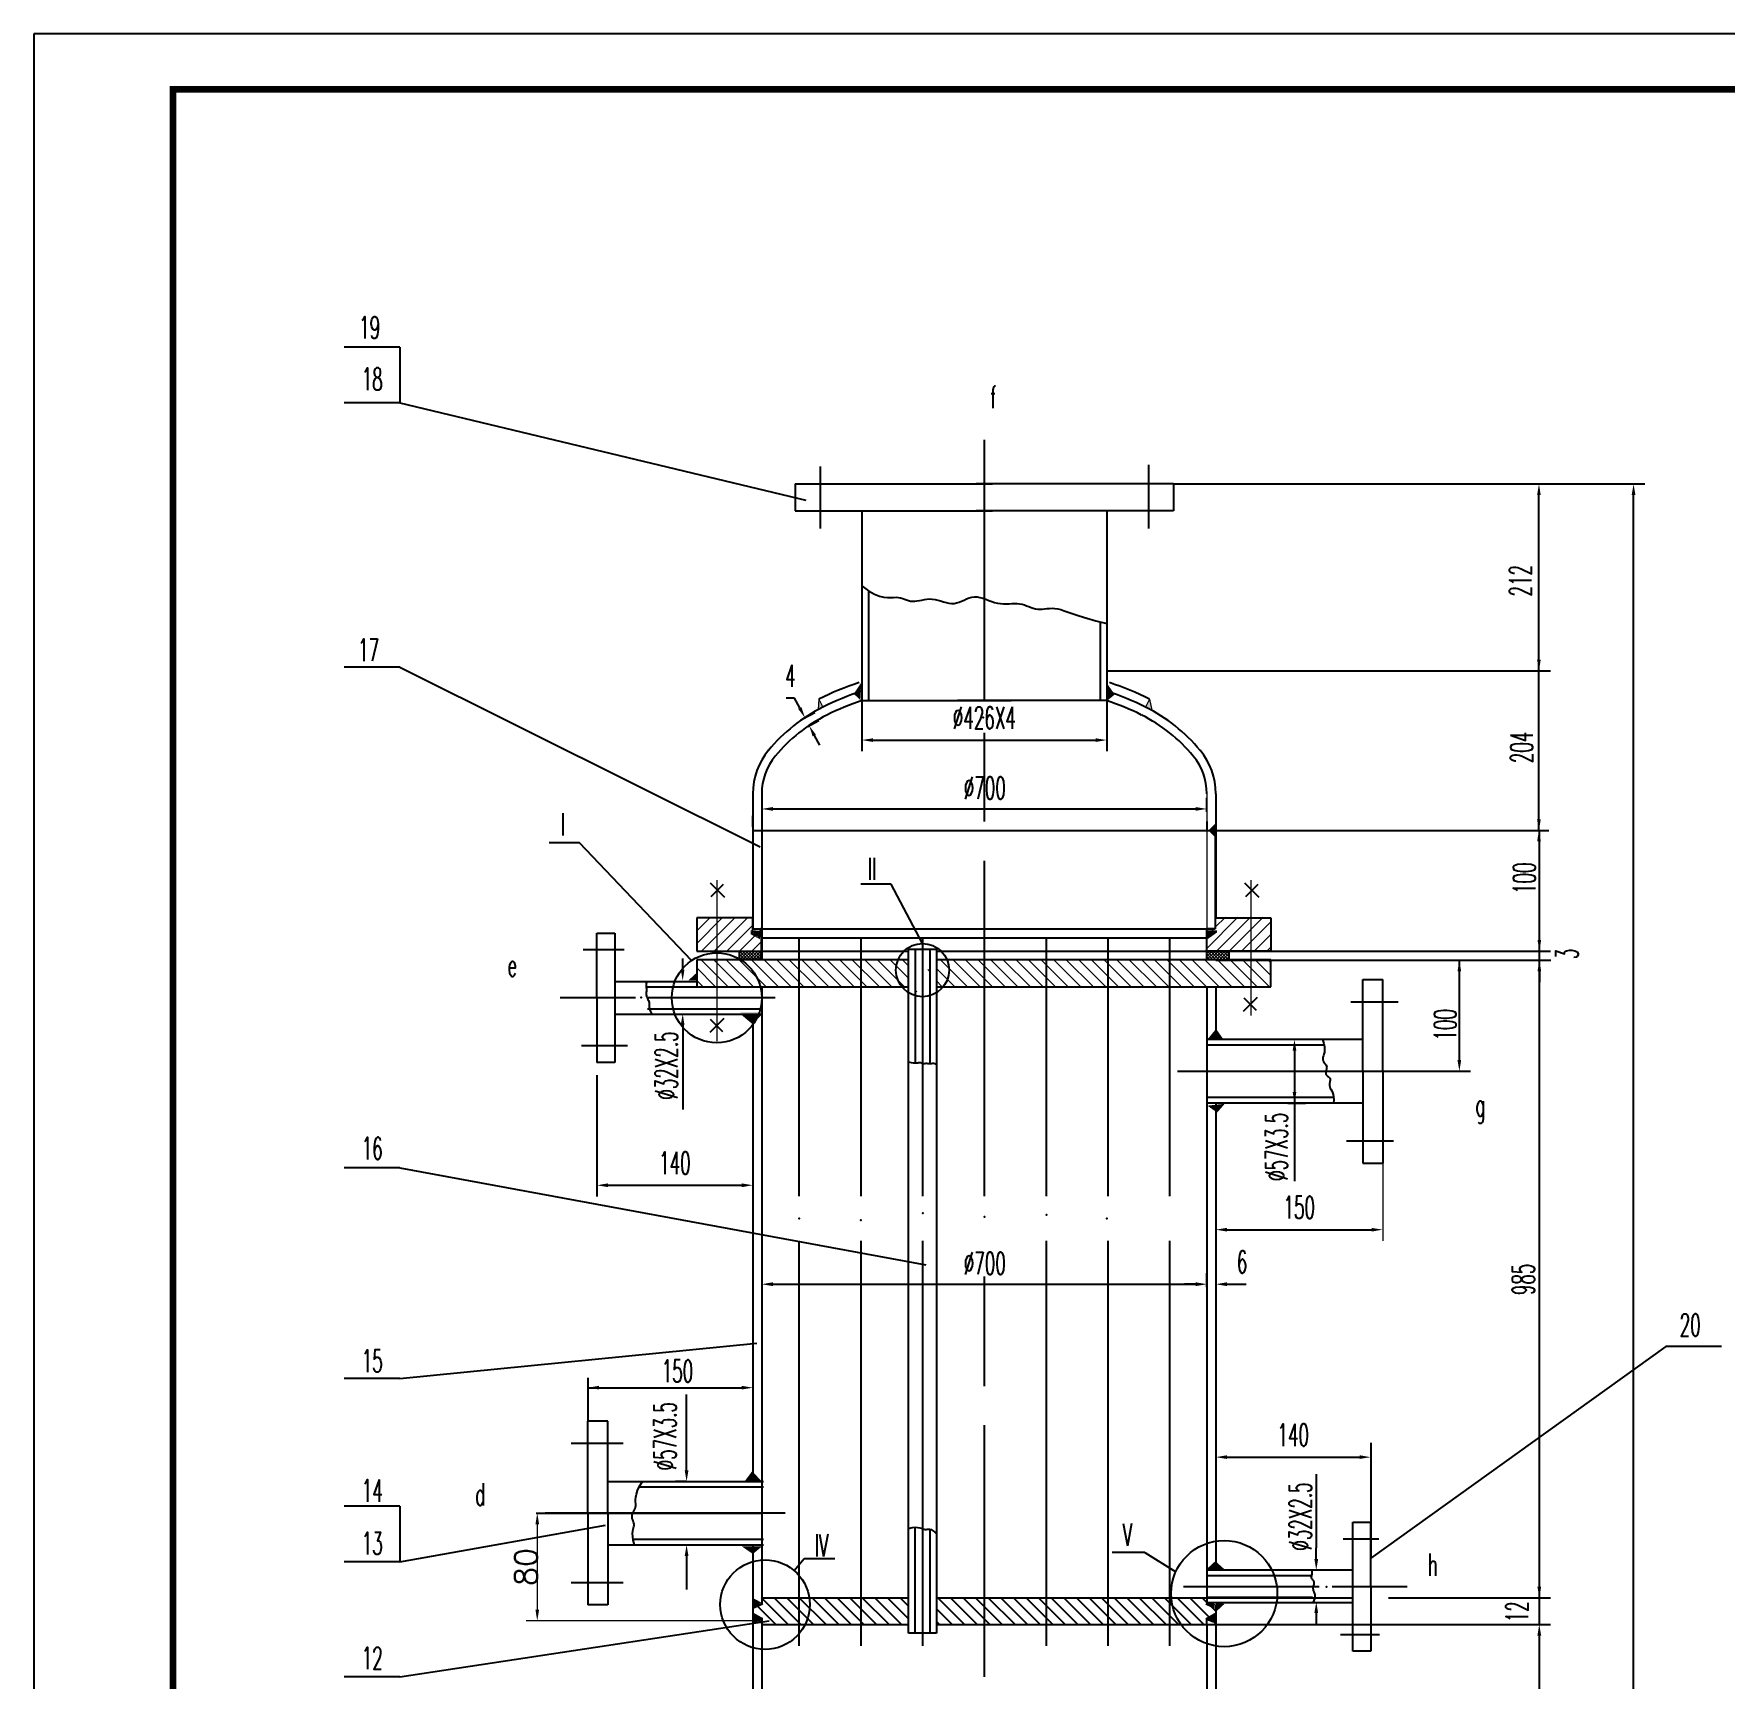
# Model space of a CAD drawing. Header units: millimetres. Extents: x 883 to 5635, y 546 to 4751.
# Drawn here: x 883 to 2401, y 3273 to 4751 of the extents above; entities that cross this region are included whole.
import ezdxf
from ezdxf.enums import TextEntityAlignment as Align

# ---------------------------------------------------------------- set-up
doc = ezdxf.new("R2010")
doc.units = ezdxf.units.MM
for name, color, linetype in [('1轮廓实线层', 1, 'Continuous'), ('2', 1, 'Continuous'), ('6', 2, 'Continuous'), ('CDR_DIM', 7, 'Continuous'), ('CDR_DWG1', 1, 'Continuous')]:
    doc.layers.add(name, color=color, linetype=linetype)
doc.styles.get("Standard").update_dxf_attribs({"font": 'txt', "bigfont": 'gbcbig.shx'})

msp = doc.modelspace()

# ---------------------------------------------------------------- hatches: boundary and pattern name
at = {"lineweight": 0}
h = msp.add_hatch(color=256, dxfattribs=at)
h.paths.add_polyline_path([(1588, 4153.1), (1587.4, 4143.8, -0.007752), (1591.6, 4145.9)])
h.paths.add_polyline_path([(1885.2, 4153.1), (1881.6, 4145.9, -0.010183), (1887, 4143.1)])

# ---------------------------------------------------------------- linework, layer by layer
for p, q in [((1211.5, 4469.2), (1161.5, 4469.2)), ((1211.5, 4469.2), (1211.5, 4419.2)), ((1211.5, 4419.2), (1161.5, 4419.2)), ((1211.5, 4419.2), (1576.1, 4331.9)), ((1906.6, 4346.4), (2245, 4346.4)), ((2235, 4346.4), (2330, 4346.4)), ((2235, 4035.1), (2235, 4336.4)), ((2320, 1770.4), (2320, 4336.4)), ((1626.6, 4254.8), (1632.7, 4250.4)), ((1632.7, 4250.4), (1637.9, 4247.5)), ((1637.9, 4247.5), (1642.4, 4245.6)), ((1642.4, 4245.6), (1646.3, 4244.6)), ((1646.3, 4244.6), (1649.7, 4244.3)), ((1649.7, 4244.3), (1652.6, 4244.3)), ((1652.6, 4244.3), (1655.1, 4244.5)), ((1655.1, 4244.5), (1657.4, 4244.7)), ((1657.4, 4244.7), (1659.5, 4244.5)), ((1659.5, 4244.5), (1661.4, 4244.1)), ((1661.4, 4244.1), (1663.3, 4243.6)), ((1663.3, 4243.6), (1665, 4242.9)), ((1665, 4242.9), (1666.8, 4242.3)), ((1666.8, 4242.3), (1668.5, 4241.7)), ((1668.5, 4241.7), (1670.3, 4241.2)), ((1670.3, 4241.2), (1672.1, 4241)), ((1672.1, 4241), (1674.1, 4241)), ((1674.1, 4241), (1676.1, 4241.3)), ((1676.1, 4241.3), (1678.3, 4241.7)), ((1678.3, 4241.7), (1680.5, 4242.1)), ((1680.5, 4242.1), (1682.8, 4242.5)), ((1682.8, 4242.5), (1685.1, 4242.9)), ((1685.1, 4242.9), (1687.5, 4243.1)), ((1687.5, 4243.1), (1689.9, 4243)), ((1689.9, 4243), (1692.4, 4242.6)), ((1692.4, 4242.6), (1694.8, 4242.1)), ((1694.8, 4242.1), (1697.3, 4241.4)), ((1697.3, 4241.4), (1699.8, 4240.6)), ((1699.8, 4240.6), (1702.2, 4239.9)), ((1702.2, 4239.9), (1704.6, 4239.4)), ((1704.6, 4239.4), (1707, 4239)), ((1707, 4239), (1709.4, 4239.1)), ((1709.4, 4239.1), (1711.7, 4239.5)), ((1711.7, 4239.5), (1713.9, 4240.2)), ((1713.9, 4240.2), (1716.2, 4241.1)), ((1716.2, 4241.1), (1718.4, 4242.1)), ((1718.4, 4242.1), (1720.7, 4243.1)), ((1720.7, 4243.1), (1723, 4244)), ((1723, 4244), (1725.3, 4244.6)), ((1725.3, 4244.6), (1727.7, 4245)), ((1727.7, 4245), (1730.2, 4244.9)), ((1730.2, 4244.9), (1732.7, 4244.4)), ((1732.7, 4244.4), (1735.3, 4243.7)), ((1735.3, 4243.7), (1737.9, 4242.8)), ((1737.9, 4242.8), (1740.6, 4241.8)), ((1740.6, 4241.8), (1743.3, 4240.8)), ((1743.3, 4240.8), (1745.9, 4240)), ((1745.9, 4240), (1748.6, 4239.3)), ((1748.6, 4239.3), (1751.2, 4238.9)), ((1751.2, 4238.9), (1753.8, 4238.7)), ((1753.8, 4238.7), (1756.4, 4238.7)), ((1756.4, 4238.7), (1758.9, 4238.8)), ((1758.9, 4238.8), (1761.3, 4238.9)), ((1761.3, 4238.9), (1763.7, 4239)), ((1763.7, 4239), (1766.1, 4238.9)), ((1766.1, 4238.9), (1768.3, 4238.7)), ((1768.3, 4238.7), (1770.5, 4238.3)), ((1770.5, 4238.3), (1772.6, 4237.7)), ((1772.6, 4237.7), (1774.6, 4237)), ((1774.6, 4237), (1776.7, 4236.2)), ((1776.7, 4236.2), (1778.6, 4235.4)), ((1778.6, 4235.4), (1780.6, 4234.8)), ((1780.6, 4234.8), (1782.6, 4234.2)), ((1782.6, 4234.2), (1784.6, 4233.9)), ((1784.6, 4233.9), (1786.6, 4233.8)), ((1786.6, 4233.8), (1788.7, 4233.9)), ((1788.7, 4233.9), (1790.8, 4234.1)), ((1790.8, 4234.1), (1792.9, 4234.4)), ((1792.9, 4234.4), (1795.2, 4234.6)), ((1795.2, 4234.6), (1797.6, 4234.7)), ((1797.6, 4234.7), (1800, 4234.6)), ((1800, 4234.6), (1802.6, 4234.2)), ((1802.6, 4234.2), (1805.3, 4233.5)), ((1805.3, 4233.5), (1808.4, 4232.5)), ((1808.4, 4232.5), (1812.1, 4231.2)), ((1812.1, 4231.2), (1816.5, 4229.6)), ((1816.5, 4229.6), (1822, 4227.8)), ((1822, 4227.8), (1828.7, 4225.7)), ((1828.7, 4225.7), (1836.8, 4223.4)), ((1836.8, 4223.4), (1846.6, 4221)), ((1211.5, 4181.9), (1161.5, 4181.9)), ((1211.5, 4181.9), (1535.3, 4020.4)), ((1536.6, 4061.5), (1536.6, 4044.4)), ((1936.6, 4051.8), (1936.6, 4064.4)), ((1546.6, 4054.4), (1926.6, 4054.4)), ((2040.4, 3847.2), (2041.6, 3843.7)), ((2041.6, 3843.7), (2042.2, 3840.6)), ((2040.9, 3831.3), (2040.7, 3830.2)), ((2040.7, 3830.2), (2040.7, 3829.2)), ((2040.7, 3829.2), (2041, 3828.2)), ((2041.3, 3832.6), (2040.9, 3831.3)), ((2041, 3828.2), (2041.5, 3827.4)), ((2041.8, 3834.1), (2041.3, 3832.6)), ((2042.2, 3835.9), (2041.8, 3834.1)), ((2042.2, 3840.6), (2042.3, 3838.1)), ((2042.3, 3838.1), (2042.2, 3835.9)), ((2041.5, 3827.4), (2042, 3826.6)), ((2042, 3826.6), (2042.6, 3825.8)), ((2042.6, 3825.8), (2043.2, 3825)), ((2043.2, 3825), (2043.7, 3824.2)), ((2043.6, 3817.7), (2043.5, 3816.9)), ((2043.5, 3816.9), (2043.6, 3816.1)), ((2043.7, 3818.6), (2043.6, 3817.7)), ((2043.6, 3816.1), (2043.9, 3815.5)), ((2043.7, 3824.2), (2044.1, 3823.3)), ((2043.9, 3819.5), (2043.7, 3818.6)), ((2044.1, 3820.5), (2043.9, 3819.5)), ((2043.9, 3815.5), (2044.3, 3814.9)), ((2044.1, 3823.3), (2044.3, 3822.4)), ((2044.2, 3821.5), (2044.1, 3820.5)), ((2044.3, 3822.4), (2044.2, 3821.5)), ((2044.3, 3814.9), (2044.9, 3814.4)), ((2044.9, 3814.4), (2045.5, 3814)), ((2045.5, 3814), (2046.1, 3813.5)), ((2046.1, 3813.5), (2046.6, 3813)), ((2046.6, 3813), (2047, 3812.5)), ((2047, 3812.5), (2047.3, 3811.9)), ((2046.9, 3807.8), (2046.8, 3806.8)), ((2046.8, 3806.8), (2046.8, 3805.8)), ((2046.8, 3805.8), (2047.1, 3804.7)), ((2047, 3808.8), (2046.9, 3807.8)), ((2047.2, 3809.7), (2047, 3808.8)), ((2047.1, 3804.7), (2047.5, 3803.6)), ((2047.3, 3810.5), (2047.2, 3809.7)), ((2047.3, 3811.9), (2047.4, 3811.2)), ((2047.4, 3811.2), (2047.3, 3810.5)), ((2047.5, 3803.6), (2048.1, 3802.5)), ((2048.1, 3802.5), (2048.8, 3801.2)), ((2048.8, 3801.2), (2049.5, 3799.7)), ((2049.5, 3799.7), (2050.1, 3797.9)), ((2050.1, 3797.9), (2050.5, 3795.7)), ((2050.5, 3795.7), (2050.7, 3793.2)), ((2050.7, 3793.2), (2050.5, 3790.2)), ((1211.5, 3731.9), (1161.5, 3731.9)), ((1211.5, 3731.9), (1684.2, 3644.9)), ((1536.6, 3634.4), (1536.6, 3617.4)), ((1936.6, 3624.8), (1936.6, 3637.4)), ((1546.6, 3627.4), (1926.6, 3627.4)), ((1211.5, 3542.7), (1532.3, 3574.5)), ((2399.1, 3571.3), (2349.1, 3571.3)), ((1211.5, 3542.7), (1161.5, 3542.7)), ((1426.9, 3445.8), (1429.6, 3450.2)), ((1423.2, 3433.8), (1423.4, 3436.1)), ((1423.2, 3431.8), (1423.2, 3433.8)), ((1423.4, 3436.1), (1424, 3438.8)), ((1424, 3438.8), (1425.1, 3442)), ((1425.1, 3442), (1426.9, 3445.8)), ((1211.5, 3428.1), (1161.5, 3428.1)), ((1211.5, 3428.1), (1211.5, 3378.1)), ((1420.1, 3419), (1420.2, 3420.1)), ((1420.1, 3417.9), (1420.1, 3419)), ((1420.3, 3416.9), (1420.1, 3417.9)), ((1420.2, 3420.1), (1420.6, 3421.2)), ((1420.6, 3421.2), (1421.1, 3422.3)), ((1421.1, 3422.3), (1421.7, 3423.4)), ((1421.7, 3423.4), (1422.3, 3424.6)), ((1422.3, 3424.6), (1422.8, 3425.9)), ((1422.8, 3425.9), (1423.2, 3427.2)), ((1423.4, 3430.1), (1423.2, 3431.8)), ((1423.2, 3427.2), (1423.4, 3428.6)), ((1423.4, 3428.6), (1423.4, 3430.1)), ((1211.5, 3378.1), (1396.2, 3411)), ((1420.7, 3415.8), (1420.3, 3416.9)), ((1420.5, 3403.4), (1420.7, 3405.5)), ((1420.7, 3400.7), (1420.5, 3403.4)), ((1421.1, 3414.8), (1420.7, 3415.8)), ((1420.7, 3405.5), (1421, 3407.2)), ((1421, 3407.2), (1421.4, 3408.5)), ((1421.5, 3413.7), (1421.1, 3414.8)), ((1421.4, 3408.5), (1421.8, 3409.6)), ((1421.8, 3412.7), (1421.5, 3413.7)), ((1422, 3411.7), (1421.8, 3412.7)), ((1421.8, 3409.6), (1422, 3410.6)), ((1422, 3410.6), (1422, 3411.7)), ((1668.6, 3408), (1671.9, 3408.7)), ((1671.9, 3408.7), (1674.7, 3409)), ((1674.7, 3409), (1677, 3408.9)), ((1677, 3408.9), (1678.8, 3408.6)), ((1678.8, 3408.6), (1680.2, 3408.2)), ((1680.2, 3408.2), (1681.5, 3407.7)), ((1681.5, 3407.7), (1682.5, 3407.3)), ((1682.5, 3407.3), (1683.4, 3407.1)), ((1683.4, 3407.1), (1684.4, 3407.1)), ((1684.4, 3407.1), (1685.3, 3407.2)), ((1685.3, 3407.2), (1686.4, 3407.3)), ((1686.4, 3407.3), (1687.5, 3407.2)), ((1687.5, 3407.2), (1688.8, 3406.9)), ((1688.8, 3406.9), (1690.2, 3406.2)), ((1690.2, 3406.2), (1691.8, 3404.9)), ((1691.8, 3404.9), (1693.6, 3403)), ((1421.2, 3397.4), (1420.7, 3400.7)), ((1422.3, 3393.2), (1421.2, 3397.4)), ((1211.5, 3378.1), (1161.5, 3378.1)), ((1602.4, 3380.6), (1574.8, 3380.6)), ((1880.8, 3386.3), (1851.5, 3386.3)), ((1528.6, 3345.7), (1528.6, 3319.1)), ((1211.5, 3274.7), (1543.3, 3325)), ((1211.5, 3274.7), (1161.5, 3274.7))]:
    msp.add_line(p, q)
at = {"color": 0, "linetype": 'ByBlock'}
for p, q in [((1626.6, 4207.5), (1626.6, 4106.3)), ((1846.6, 4205.9), (1846.6, 4106.3)), ((1566.1, 4154), (1558.7, 4154)), ((1570.8, 4145.2), (1566.1, 4154)), ((1573.7, 4135.4), (1584.3, 4141)), ((1578, 4128.6), (1588, 4133.9)), ((1583.8, 4120.4), (1588.5, 4111.6)), ((1636.6, 4116.3), (1836.6, 4116.3)), ((1528.6, 4038.3), (1528.6, 4048.2)), ((1536.6, 4044.2), (1536.6, 4028.2)), ((2235.4, 3321.7), (2235.4, 4035.1)), ((1465.6, 3910.1), (1465.6, 3920.1)), ((1944.6, 3918.5), (2173.5, 3918.5)), ((1945, 3918.5), (2245.8, 3918.5)), ((2163.5, 3828.7), (2163.5, 3918.5)), ((2235.4, 3908.7), (2235.4, 3898.7)), ((1465.6, 3860.4), (1465.6, 3850.4)), ((1465.6, 3850.4), (1465.6, 3784.3)), ((2016.3, 3847.2), (2005.3, 3847.2)), ((2015.3, 3837.2), (2015.3, 3719.9)), ((2062, 3818.7), (2173.5, 3818.7)), ((2009.3, 3790.2), (2025.3, 3790.2)), ((1936.6, 3624.8), (1936.6, 3637.4)), ((1926.6, 3627.4), (1916.6, 3627.4)), ((1944.6, 3628.8), (1944.6, 3617.4)), ((1954.6, 3627.4), (1964.6, 3627.4)), ((1964.6, 3627.4), (1972, 3627.4)), ((1380.3, 3543.3), (1380.3, 3504.2)), ((1380.3, 3534.4), (1518.6, 3534.4)), ((1469.1, 3460.2), (1469.1, 3528.2)), ((1528.6, 3538.5), (1528.6, 3524.4)), ((1944.6, 3502.7), (1944.6, 3462)), ((2083.8, 3485), (2083.8, 3381.1)), ((1954.6, 3472), (2073.8, 3472)), ((1469.1, 3450.2), (1459.1, 3450.2)), ((2034.9, 3456.6), (2034.9, 3390.5)), ((1466.7, 3393.2), (1479.1, 3393.2)), ((2034.9, 3380.5), (2034.9, 3390.5)), ((1469.1, 3383.2), (1469.1, 3373.2)), ((1469.1, 3373.2), (1469.1, 3353.1)), ((1928.2, 3345.7), (2067.8, 3345.7)), ((2099.8, 3345.7), (2245.3, 3345.7)), ((2183.5, 3345.7), (2245.4, 3345.7)), ((2199, 3345.7), (2245.3, 3345.7)), ((2034.9, 3331.9), (2034.9, 3321.9)), ((1870.1, 3321.7), (2245.3, 3321.7)), ((2195.3, 3321.7), (2245.3, 3321.7)), ((2235.3, 3311.7), (2235.3, 3125.2))]:
    msp.add_line(p, q, dxfattribs=at)
at = {"lineweight": -3}
for p, q in [((1846.6, 4178.6), (2245.3, 4178.6)), ((1944.6, 4035.1), (2243.8, 4035.1)), ((1372.9, 4023.9), (1345.6, 4023.9)), ((1473.5, 3918.1), (1372.9, 4023.9)), ((1653, 3986.7), (1625.7, 3986.7)), ((1681.1, 3933.5), (1653, 3986.7)), ((1388.6, 3815.3), (1388.6, 3706.3)), ((1398.6, 3716.3), (1518.6, 3716.3)), ((1528.6, 3720.4), (1528.6, 3706.3)), ((1954.6, 3676.4), (2084.6, 3676.4))]:
    msp.add_line(p, q, dxfattribs=at)
at = {"color": 0, "linetype": 'ByBlock', "lineweight": 0}
for p, q in [((1936.6, 4051.8), (1936.6, 4064.4)), ((1944.6, 4055.8), (1944.6, 4044.4)), ((1926.6, 4054.4), (1916.6, 4054.4)), ((1528.2, 3941.9), (1528.2, 3951.9)), ((1536.2, 3947.8), (1536.2, 3931.9))]:
    msp.add_line(p, q, dxfattribs=at)
at = {"color": 0, "lineweight": 0}
for p, q in [((1478.2, 3933.5), (1500.6, 3955.9)), ((1478.2, 3944.8), (1489.3, 3955.9)), ((1481.9, 3925.9), (1511.9, 3955.9)), ((1493.3, 3925.9), (1523.3, 3955.9)), ((1504.6, 3925.9), (1528.2, 3949.6)), ((1936.2, 3928.8), (1964.5, 3957.1)), ((1944.2, 3948.1), (1953.2, 3957.1)), ((1945.8, 3927.1), (1975.8, 3957.1)), ((1957.1, 3927.1), (1987.1, 3957.1)), ((1968.4, 3927.1), (1994.2, 3952.9)), ((1515.9, 3925.9), (1530.8, 3940.8)), ((1527.2, 3925.9), (1536.2, 3934.9)), ((1531.5, 3941.5), (1535.9, 3945.9)), ((1936.2, 3940.1), (1943.2, 3947.1)), ((1979.7, 3927.1), (1994.2, 3941.5)), ((1506.2, 3894.9), (1482.2, 3918.9)), ((1517.5, 3894.9), (1493.5, 3918.9)), ((1528.8, 3894.9), (1504.8, 3918.9)), ((1516.2, 3921.2), (1521.3, 3926.4)), ((1516.2, 3924.1), (1518.5, 3926.4)), ((1521.3, 3919.1), (1516.2, 3924.1)), ((1518.4, 3919.1), (1516.2, 3921.3)), ((1540.2, 3894.9), (1516.2, 3918.9)), ((1524.1, 3919.1), (1516.8, 3926.4)), ((1516.9, 3919.1), (1524.2, 3926.4)), ((1526.9, 3919.1), (1519.7, 3926.4)), ((1519.7, 3919.1), (1527, 3926.4)), ((1529.7, 3919.1), (1522.5, 3926.4)), ((1522.6, 3919.1), (1529.8, 3926.4)), ((1532.6, 3919.1), (1525.3, 3926.4)), ((1525.4, 3919.1), (1532.7, 3926.4)), ((1551.5, 3894.9), (1527.5, 3918.9)), ((1535.4, 3919.1), (1528.1, 3926.4)), ((1528.2, 3919.1), (1535.5, 3926.4)), ((1535.9, 3921.5), (1531, 3926.4)), ((1531.1, 3919.1), (1535.9, 3923.9)), ((1535.9, 3924.3), (1533.8, 3926.4)), ((1533.9, 3919.1), (1535.9, 3921.1)), ((1562.8, 3894.9), (1538.8, 3918.9)), ((1574.1, 3894.9), (1550.1, 3918.9)), ((1585.4, 3894.9), (1561.4, 3918.9)), ((1596.7, 3894.9), (1572.7, 3918.9)), ((1608, 3894.9), (1584, 3918.9)), ((1619.3, 3894.9), (1595.3, 3918.9)), ((1630.7, 3894.9), (1606.7, 3918.9)), ((1642, 3894.9), (1618, 3918.9)), ((1653.3, 3894.9), (1629.3, 3918.9)), ((1664.6, 3894.9), (1640.6, 3918.9)), ((1668.6, 3902.3), (1651.9, 3918.9)), ((1668.6, 3913.6), (1663.2, 3918.9)), ((1721.2, 3894.9), (1697.2, 3918.9)), ((1732.5, 3894.9), (1708.5, 3918.9)), ((1743.8, 3894.9), (1719.8, 3918.9)), ((1755.1, 3894.9), (1731.1, 3918.9)), ((1766.4, 3894.9), (1742.4, 3918.9)), ((1777.7, 3894.9), (1753.7, 3918.9)), ((1789.1, 3894.9), (1765.1, 3918.9)), ((1800.4, 3894.9), (1776.4, 3918.9)), ((1811.7, 3894.9), (1787.7, 3918.9)), ((1823, 3894.9), (1799, 3918.9)), ((1834.3, 3894.9), (1810.3, 3918.9)), ((1845.6, 3894.9), (1821.6, 3918.9)), ((1856.9, 3894.9), (1832.9, 3918.9)), ((1868.2, 3894.9), (1844.2, 3918.9)), ((1879.6, 3894.9), (1855.6, 3918.9)), ((1890.9, 3894.9), (1866.9, 3918.9)), ((1902.2, 3894.9), (1878.2, 3918.9)), ((1913.5, 3894.9), (1889.5, 3918.9)), ((1924.8, 3894.9), (1900.8, 3918.9)), ((1936.1, 3894.9), (1912.1, 3918.9)), ((1947.4, 3894.9), (1923.4, 3918.9)), ((1958.8, 3894.9), (1934.8, 3918.9)), ((1936.6, 3921.7), (1941.5, 3926.6)), ((1936.6, 3924.6), (1938.6, 3926.6)), ((1941.4, 3919.4), (1936.6, 3924.2)), ((1938.6, 3919.4), (1936.6, 3921.3)), ((1937, 3919.4), (1944.3, 3926.6)), ((1944.2, 3919.4), (1937, 3926.6)), ((1947, 3919.4), (1939.8, 3926.6)), ((1939.9, 3919.4), (1947.1, 3926.6)), ((1949.9, 3919.4), (1942.6, 3926.6)), ((1942.7, 3919.4), (1950, 3926.6)), ((1952.7, 3919.4), (1945.4, 3926.6)), ((1945.5, 3919.4), (1952.8, 3926.6)), ((1970.1, 3894.9), (1946.1, 3918.9)), ((1955.5, 3919.4), (1948.3, 3926.6)), ((1948.4, 3919.4), (1955.6, 3926.6)), ((1956.2, 3921.5), (1951.1, 3926.6)), ((1951.2, 3919.4), (1956.2, 3924.4)), ((1956.2, 3924.3), (1953.9, 3926.6)), ((1954, 3919.4), (1956.2, 3921.6)), ((1981.4, 3894.9), (1957.4, 3918.9)), ((1992.7, 3894.9), (1968.7, 3918.9)), ((1994.2, 3904.7), (1980, 3918.9)), ((1991.1, 3927.1), (1994.2, 3930.2)), ((1994.2, 3916.1), (1991.3, 3918.9)), ((1494.9, 3894.9), (1478.2, 3911.6)), ((1687.2, 3908.9), (1685.9, 3910.3)), ((1709.9, 3894.9), (1693.6, 3911.2)), ((1483.6, 3894.9), (1478.2, 3900.3)), ((1675.9, 3890.2), (1674.2, 3891.9)), ((1698.5, 3894.9), (1693.6, 3899.9)), ((1675.9, 3886.3), (1674.2, 3888))]:
    msp.add_line(p, q, dxfattribs=at)
at = {"lineweight": 0}
for p, q in [((1516.1, 3926.5), (1535.9, 3926.5)), ((1535.9, 3919.3), (1516.6, 3919.3)), ((1535.9, 3926.5), (1535.9, 3919.3)), ((2094.6, 3754.5), (2094.6, 3666.4)), ((1944.6, 3705.8), (1944.6, 3666.4)), ((1333.9, 3421.7), (1344.9, 3421.7)), ((1334.9, 3411.7), (1334.9, 3334.9)), ((1529.1, 3324.9), (1324.9, 3324.9))]:
    msp.add_line(p, q, dxfattribs=at)
at = {"color": 0, "linetype": 'ByBlock', "lineweight": -3}
msp.add_line((1944.6, 3926.7), (2245.5, 3926.7), dxfattribs=at)
at = {"color": 0}
for p, q in [((1549.2, 3321.7), (1528.6, 3342.3)), ((1560.5, 3321.7), (1536.5, 3345.7)), ((1571.8, 3321.7), (1547.8, 3345.7)), ((1583.1, 3321.7), (1559.1, 3345.7)), ((1594.4, 3321.7), (1570.4, 3345.7)), ((1605.8, 3321.7), (1581.8, 3345.7)), ((1617.1, 3321.7), (1593.1, 3345.7)), ((1628.4, 3321.7), (1604.4, 3345.7)), ((1639.7, 3321.7), (1615.7, 3345.7)), ((1651, 3321.7), (1627, 3345.7)), ((1662.3, 3321.7), (1638.3, 3345.7)), ((1668.6, 3326.8), (1649.6, 3345.7)), ((1668.6, 3338.1), (1661, 3345.7)), ((1718.9, 3321.7), (1694.9, 3345.7)), ((1730.2, 3321.7), (1706.2, 3345.7)), ((1741.5, 3321.7), (1717.5, 3345.7)), ((1752.8, 3321.7), (1728.8, 3345.7)), ((1764.2, 3321.7), (1740.2, 3345.7)), ((1775.5, 3321.7), (1751.5, 3345.7)), ((1786.8, 3321.7), (1762.8, 3345.7)), ((1798.1, 3321.7), (1774.1, 3345.7)), ((1809.4, 3321.7), (1785.4, 3345.7)), ((1820.7, 3321.7), (1796.7, 3345.7)), ((1832, 3321.7), (1808, 3345.7)), ((1843.4, 3321.7), (1819.4, 3345.7)), ((1854.7, 3321.7), (1830.7, 3345.7)), ((1866, 3321.7), (1842, 3345.7)), ((1877.3, 3321.7), (1853.3, 3345.7)), ((1888.6, 3321.7), (1864.6, 3345.7)), ((1899.9, 3321.7), (1875.9, 3345.7)), ((1911.2, 3321.7), (1887.2, 3345.7)), ((1922.5, 3321.7), (1898.5, 3345.7)), ((1933.9, 3321.7), (1909.9, 3345.7)), ((1944.6, 3322.3), (1921.2, 3345.7)), ((1944.6, 3333.6), (1932.5, 3345.7)), ((1537.9, 3321.7), (1528.6, 3331)), ((1707.6, 3321.7), (1693.6, 3335.7)), ((1696.3, 3321.7), (1693.6, 3324.4))]:
    msp.add_line(p, q, dxfattribs=at)
at = {"lineweight": -3}
for centre, radius in [((1496.2, 3884.7), 40.4), ((1681.1, 3909.6), 23.9)]:
    msp.add_circle(centre, radius, dxfattribs=at)
for centre, radius in [((1952.2, 3349.4), 47.7), ((1539.6, 3339.5), 40.2)]:
    msp.add_circle(centre, radius)
for p in [(1735.5, 4136.6), (1428.4, 3884.9), (1681.3, 3691.1), (1570.2, 3686.5), (1625.7, 3685), (1736.9, 3688), (1792.6, 3689.6), (1846.6, 3686.5), (2044, 3355.5)]:
    msp.add_point(p)
for points in [[(2233.3, 4336.4), (2236.6, 4336.4), (2235, 4346.4)], [(2233.3, 4188.6), (2236.6, 4188.6), (2235, 4178.6)], [(1625.3, 4152.2), (1619.3, 4157.8), (1625.9, 4167.7)], [(1846.6, 4151.3), (1853.8, 4157.2), (1847.2, 4166.7)], [(1546.6, 4056.1), (1546.6, 4052.8), (1536.6, 4054.4)], [(1926.6, 4056.1), (1926.6, 4052.8), (1936.6, 4054.4)], [(2233.3, 4045.1), (2236.6, 4045.1), (2235, 4035.1)], [(2233.4, 4025.4), (2236.7, 4025.4), (2235, 4035.4)], [(1536.9, 3869.7), (1528.3, 3861.1), (1518, 3869.7)], [(1937.1, 3847.4), (1944.9, 3856.8), (1952, 3846.7)], [(1937.1, 3787.8), (1945.8, 3781.6), (1952.7, 3789.5)], [(1546.6, 3629.1), (1546.6, 3625.7), (1536.6, 3627.4)], [(1926.6, 3629.1), (1926.6, 3625.7), (1936.6, 3627.4)], [(1536.9, 3450), (1528, 3459.4), (1521, 3450)], [(1536.9, 3391.9), (1528.7, 3385), (1518.6, 3391.9)], [(1936.5, 3371.5), (1944.2, 3378.6), (1953.6, 3370.2)], [(1536.5, 3341.3), (1529.5, 3345), (1528.8, 3339.3)], [(1536.1, 3327.3), (1536.1, 3325.1), (1528.5, 3328.1)], [(1528.8, 3328.9), (1529.2, 3324.5), (1537.2, 3325.1)], [(1529, 3327.4), (1529.4, 3332.1), (1537.9, 3327.3)], [(1536.7, 3341.3), (1538.1, 3339.5), (1529.4, 3338.9)], [(1537.7, 3339.3), (1529.5, 3335.8), (1529.4, 3340.1)], [(1529.9, 3341), (1536.5, 3340.7), (1530.3, 3338.9)], [(1936.5, 3341.3), (1935.1, 3339.5), (1943.8, 3338.9)], [(1944.1, 3327.4), (1943.8, 3332.1), (1935.2, 3327.3)], [(1935.4, 3339.3), (1943.6, 3335.8), (1943.8, 3340.1)], [(1944.3, 3328.9), (1944, 3324.5), (1936, 3325.1)], [(1943.2, 3341), (1936.7, 3340.7), (1942.9, 3338.9)], [(1937, 3327.3), (1937, 3325.1), (1944.7, 3328.1)], [(1944.7, 3341.2), (1944.7, 3333), (1952.4, 3340.1)], [(1529.4, 3325.4), (1528.1, 3322.3), (1536.7, 3325.4)], [(1943.8, 3325.4), (1945, 3322.3), (1936.5, 3325.4)]]:
    msp.add_solid(points)
at = {"lineweight": 0}
for points in [[(2318.3, 4336.4), (2321.7, 4336.4), (2320, 4346.4)], [(1526.6, 3945.2), (1526.6, 3941.9), (1535.3, 3937.2)], [(1526.7, 3945.3), (1535.6, 3945.1), (1535.1, 3937.4)], [(1945.7, 3945.4), (1945.7, 3943.4), (1936.7, 3937)], [(1936.9, 3937.2), (1937.1, 3945.6), (1937.1, 3945.6), (1945.5, 3945.7)], [(1937.2, 3937.4), (1937.4, 3945.4), (1945.8, 3945.5)], [(1470.6, 3900.3), (1478.2, 3900.3), (1478.9, 3907.9)], [(1535.5, 3872.1), (1528.7, 3865.3), (1516.4, 3872.1)], [(1333.3, 3411.7), (1336.6, 3411.7), (1334.9, 3421.7)], [(1333.3, 3334.9), (1336.6, 3334.9), (1334.9, 3324.9)]]:
    msp.add_solid(points, dxfattribs=at)
at = {"color": 0, "linetype": 'ByBlock'}
for points in [[(1572.3, 4145.9), (1569.3, 4144.4), (1575.5, 4136.3)], [(1585.3, 4121.2), (1582.4, 4119.6), (1579.2, 4129.3)], [(1636.6, 4117.9), (1636.6, 4114.6), (1626.6, 4116.3)], [(1836.6, 4117.9), (1836.6, 4114.6), (1846.6, 4116.3)], [(2233.7, 3936.7), (2237, 3936.7), (2235.4, 3926.7)], [(1463.9, 3910.1), (1467.2, 3910.1), (1465.6, 3900.1)], [(2161.8, 3908.5), (2165.1, 3908.5), (2163.5, 3918.5)], [(2233.7, 3908.5), (2237, 3908.5), (2235.4, 3918.5)], [(1463.9, 3860.4), (1467.2, 3860.4), (1465.6, 3870.4)], [(2013.7, 3837.2), (2017, 3837.2), (2015.3, 3847.2)], [(2161.8, 3828.7), (2165.1, 3828.7), (2163.5, 3818.7)], [(2013.7, 3800.2), (2017, 3800.2), (2015.3, 3790.2)], [(1926.6, 3629.1), (1926.6, 3625.7), (1936.6, 3627.4)], [(1954.6, 3629.1), (1954.6, 3625.7), (1944.6, 3627.4)], [(1390.3, 3536.1), (1390.3, 3532.8), (1380.3, 3534.4)], [(1518.6, 3536.1), (1518.6, 3532.8), (1528.6, 3534.4)], [(1954.6, 3473.7), (1954.6, 3470.4), (1944.6, 3472)], [(2073.8, 3473.7), (2073.8, 3470.4), (2083.8, 3472)], [(1467.4, 3460.2), (1470.8, 3460.2), (1469.1, 3450.2)], [(1467.4, 3383.2), (1470.8, 3383.2), (1469.1, 3393.2)], [(2033.2, 3380.5), (2036.6, 3380.5), (2034.9, 3370.5)], [(2033.2, 3331.9), (2036.6, 3331.9), (2034.9, 3341.9)], [(2233.6, 3355.7), (2237, 3355.7), (2235.3, 3345.7)], [(2233.7, 3355.7), (2237, 3355.7), (2235.4, 3345.7)], [(2233.6, 3311.7), (2237, 3311.7), (2235.3, 3321.7)], [(2233.6, 3311.7), (2237, 3311.7), (2235.3, 3321.7)]]:
    msp.add_solid(points, dxfattribs=at)
at = {"color": 0, "linetype": 'ByBlock', "lineweight": 0}
msp.add_solid([(1926.6, 4056.1), (1926.6, 4052.8), (1936.6, 4054.4)], dxfattribs=at)
at = {"lineweight": -3}
for points in [[(1398.6, 3718), (1398.6, 3714.6), (1388.6, 3716.3)], [(1518.6, 3718), (1518.6, 3714.6), (1528.6, 3716.3)], [(1954.6, 3678), (1954.6, 3674.7), (1944.6, 3676.4)], [(2084.6, 3678), (2084.6, 3674.7), (2094.6, 3676.4)]]:
    msp.add_solid(points, dxfattribs=at)
at = {"layer": '1轮廓实线层'}
for p, q in [((1566.6, 4346.4), (1743.9, 4346.4)), ((1566.6, 4346.4), (1566.6, 4322.4)), ((1906.6, 4346.4), (1729.3, 4346.4)), ((1906.6, 4346.4), (1906.6, 4322.4)), ((1566.6, 4322.4), (1743.9, 4322.4)), ((1626.6, 4322.4), (1626.6, 4151.9)), ((1906.6, 4322.4), (1729.3, 4322.4)), ((1846.6, 4322.4), (1846.6, 4151.9)), ((1632.6, 4250.5), (1632.6, 4151.9)), ((1840.6, 4222.5), (1840.6, 4151.9)), ((1626.6, 4151.9), (1760.8, 4151.9)), ((1846.6, 4151.9), (1712.4, 4151.9)), ((1528.6, 4068.1), (1528.6, 3946.7)), ((1536.6, 4068.1), (1536.6, 3919.5)), ((1944.6, 4068.1), (1944.6, 3956.7)), ((1528.6, 4053.1), (1528.6, 4043.1)), ((1536.6, 4043.1), (1536.6, 4023.5)), ((1936.6, 4043.1), (1936.6, 4035.1)), ((1528.6, 4035.1), (1944.6, 4035.1)), ((1490.5, 3987.6), (1503.1, 3975)), ((1496.8, 3981.4), (1490.5, 3987.6)), ((1490.5, 3987.6), (1503.1, 3975)), ((1496.8, 3981.4), (1490.5, 3987.6)), ((1491.3, 3975.8), (1502.3, 3986.9)), ((1491.3, 3975.8), (1502.3, 3986.9)), ((1970.8, 3987.6), (1983.4, 3975)), ((1977.1, 3981.4), (1970.8, 3987.6)), ((1971.5, 3975.8), (1982.6, 3986.9)), ((1478.2, 3956.7), (1478.2, 3926.7)), ((1528.2, 3956.7), (1478.2, 3956.7)), ((1528.2, 3956.7), (1528.2, 3946.7)), ((1944.2, 3956.7), (1994.2, 3956.7)), ((1944.2, 3956.7), (1944.2, 3946.7)), ((1994.2, 3956.7), (1994.2, 3926.7)), ((1388.6, 3884.7), (1388.6, 3942.7)), ((1388.6, 3942.7), (1404.6, 3942.7)), ((1404.6, 3942.7), (1404.6, 3884.7)), ((1528.2, 3946.7), (1536.2, 3946.7)), ((1528.2, 3946.7), (1944.2, 3946.7)), ((1536.2, 3946.7), (1536.2, 3927.2)), ((1536.2, 3938.7), (1936.2, 3938.7)), ((1936.2, 3946.7), (1936.2, 3927.2)), ((1944.2, 3946.7), (1936.2, 3946.7)), ((1478.2, 3926.7), (1537, 3926.7)), ((1516.2, 3926.7), (1516.2, 3918.7)), ((1528.2, 3926.7), (1668.6, 3926.7)), ((1536.2, 3926.7), (1536.2, 3918.7)), ((1668.6, 3313.9), (1668.6, 3928.5)), ((1668.6, 3928.5), (1693.6, 3928.5)), ((1674.6, 3928.5), (1674.6, 3826.2)), ((1687.6, 3928.5), (1687.6, 3825.6)), ((1693.6, 3928.5), (1693.6, 3313.9)), ((1693.6, 3926.7), (1944.2, 3926.7)), ((1994.2, 3926.7), (1935.4, 3926.7)), ((1936.2, 3926.7), (1936.2, 3918.8)), ((1956.2, 3926.7), (1956.2, 3918.8)), ((1478.2, 3918.7), (1478.2, 3894.7)), ((1668.6, 3918.7), (1478.2, 3918.7)), ((1668.6, 3918.7), (1536.6, 3918.7)), ((1736.6, 3918.7), (1693.6, 3918.7)), ((1736.2, 3918.7), (1693.6, 3918.7)), ((1994.2, 3918.7), (1736.2, 3918.7)), ((1936.6, 3918.7), (1736.6, 3918.7)), ((1994.2, 3894.7), (1994.2, 3918.7)), ((1404.6, 3899.5), (1478.2, 3899.5)), ((1432.9, 3897.7), (1432.8, 3896.3)), ((1432.8, 3896.3), (1432.8, 3895.1)), ((1432.8, 3895.1), (1432.9, 3894.1)), ((1432.9, 3889.8), (1432.8, 3889)), ((1432.8, 3889), (1432.8, 3888.2)), ((1433.4, 3899.2), (1432.9, 3897.7)), ((1432.9, 3894.1), (1433, 3893.2)), ((1433, 3890.6), (1432.9, 3889.8)), ((1433, 3893.2), (1433.1, 3892.3)), ((1433.1, 3892.3), (1433, 3891.4)), ((1433, 3891.4), (1433, 3890.6)), ((1433.5, 3899.5), (1433.4, 3899.2)), ((1434, 3894.5), (1536.6, 3894.5)), ((1478.2, 3894.7), (1668.6, 3894.7)), ((1536.6, 3894.7), (1536.6, 3339.7)), ((1536.6, 3894.7), (1668.6, 3894.7)), ((1693.6, 3894.7), (1936.6, 3894.7)), ((1693.6, 3894.7), (1994.2, 3894.7)), ((1936.6, 3894.7), (1936.6, 3345.7)), ((1944.6, 3894.7), (1944.6, 3847.2)), ((2076.6, 3818.7), (2076.6, 3901.2)), ((2076.6, 3901.2), (2094.6, 3901.2)), ((2094.6, 3818.7), (2094.6, 3901.2)), ((1388.6, 3884.7), (1388.6, 3826.7)), ((1404.6, 3884.7), (1404.6, 3826.7)), ((1432.8, 3888.2), (1432.8, 3887.4)), ((1432.8, 3887.4), (1433, 3886.6)), ((1433, 3886.6), (1433.2, 3885.7)), ((1433.2, 3885.7), (1433.6, 3884.9)), ((1433.6, 3884.9), (1434, 3884)), ((1434, 3884), (1434.4, 3883.1)), ((1434, 3874.9), (1536.6, 3874.9)), ((1434.4, 3883.1), (1434.8, 3882.2)), ((1434.8, 3882.2), (1435.1, 3881.3)), ((1435.1, 3881.3), (1435.4, 3880.4)), ((1435.4, 3880.4), (1435.5, 3879.6)), ((1435.5, 3879.6), (1435.5, 3878.7)), ((1435.5, 3878.7), (1435.5, 3877.7)), ((1435.5, 3877.7), (1435.5, 3876.5)), ((1435.5, 3876.5), (1435.8, 3875)), ((1435.8, 3875), (1436.4, 3873.1)), ((1981.9, 3885.1), (1969.3, 3872.5)), ((1981.2, 3873.4), (1970.1, 3884.4)), ((1975.6, 3878.9), (1981.9, 3885.1)), ((1404.6, 3869.9), (1536.6, 3869.9)), ((1436.4, 3873.1), (1437.5, 3870.7)), ((1437.5, 3870.7), (1437.9, 3869.9)), ((1502.5, 3866.1), (1489.9, 3853.5)), ((1501.7, 3854.3), (1490.7, 3865.3)), ((1496.2, 3859.8), (1502.5, 3866.1)), ((1528.6, 3869.9), (1528.6, 3450.2)), ((2076.6, 3847.2), (1936.6, 3847.2)), ((2041.9, 3842.2), (1936.6, 3842.2)), ((1404.6, 3826.7), (1388.6, 3826.7)), ((2076.6, 3818.7), (2076.6, 3736.2)), ((2094.6, 3818.7), (2094.6, 3736.2)), ((2050.5, 3795.2), (1936.6, 3795.2)), ((2076.6, 3790.2), (1936.6, 3790.2)), ((1944.6, 3790.2), (1944.6, 3370.4)), ((2076.6, 3736.2), (2094.6, 3736.2)), ((1398.3, 3504.2), (1380.3, 3504.2)), ((1380.3, 3421.7), (1380.3, 3504.2)), ((1398.3, 3421.7), (1398.3, 3504.2)), ((1398.3, 3421.7), (1398.3, 3471.7)), ((1398.3, 3450.2), (1538.3, 3450.2)), ((1426.7, 3445.2), (1538.3, 3445.2)), ((1380.3, 3421.7), (1380.3, 3339.2)), ((1398.3, 3421.7), (1398.3, 3339.2)), ((1674.6, 3313.9), (1674.6, 3409)), ((1687.6, 3407.2), (1687.6, 3313.9)), ((2067.8, 3355.7), (2067.8, 3413.7)), ((2067.8, 3413.7), (2083.8, 3413.7)), ((2083.8, 3355.7), (2083.8, 3413.7)), ((1398.3, 3393.2), (1538.3, 3393.2)), ((1421.1, 3398.2), (1538.3, 3398.2)), ((1528.6, 3393.2), (1528.6, 3240.3)), ((2067.8, 3370.4), (1936.6, 3370.4)), ((2031.5, 3365.4), (1936.6, 3365.4)), ((2030.3, 3365.5), (2030.1, 3364.9)), ((2030.1, 3364.9), (2030.2, 3364.3)), ((2030.2, 3364.3), (2030.4, 3363.7)), ((2030.6, 3366.1), (2030.3, 3365.5)), ((2030.4, 3363.7), (2030.7, 3363.1)), ((2030.6, 3370.4), (2030.9, 3369.5)), ((2030.9, 3367), (2030.6, 3366.1)), ((2030.7, 3363.1), (2031.1, 3362.5)), ((2030.9, 3369.5), (2031, 3368.1)), ((2031, 3368.1), (2030.9, 3367)), ((2031.1, 3362.5), (2031.6, 3361.9)), ((2031.6, 3361.9), (2032.1, 3361.2)), ((2032.1, 3361.2), (2032.4, 3360.6)), ((2032.4, 3356.9), (2032.2, 3356.1)), ((2032.4, 3360.6), (2032.7, 3359.9)), ((2032.6, 3357.6), (2032.4, 3356.9)), ((2032.8, 3358.4), (2032.6, 3357.6)), ((2032.7, 3359.9), (2032.8, 3359.1)), ((2032.8, 3359.1), (2032.8, 3358.4)), ((1536.6, 3345.7), (1668.6, 3345.7)), ((1693.6, 3345.7), (1903.1, 3345.7)), ((1903.1, 3345.7), (1936.6, 3345.7)), ((2031.5, 3346), (1936.6, 3346)), ((1936.6, 3345.7), (1936.6, 3339.4)), ((2032.1, 3355.3), (2031.9, 3354.6)), ((2031.9, 3354.6), (2031.9, 3353.8)), ((2031.9, 3353.8), (2032, 3353.1)), ((2032, 3353.1), (2032.2, 3352.3)), ((2032.2, 3341.6), (2032, 3341)), ((2032.2, 3356.1), (2032.1, 3355.3)), ((2032.2, 3352.3), (2032.5, 3351.6)), ((2032.8, 3343.2), (2032.2, 3341.6)), ((2032.5, 3351.6), (2032.8, 3350.9)), ((2032.8, 3350.9), (2033.1, 3350.1)), ((2033.2, 3344.6), (2032.8, 3343.2)), ((2033.1, 3350.1), (2033.4, 3349.3)), ((2033.5, 3345.7), (2033.2, 3344.6)), ((2033.4, 3349.3), (2033.6, 3348.5)), ((2033.7, 3346.7), (2033.5, 3345.7)), ((2033.6, 3348.5), (2033.7, 3347.6)), ((2033.7, 3347.6), (2033.7, 3346.7)), ((2067.8, 3297.7), (2067.8, 3355.7)), ((2083.8, 3355.7), (2083.8, 3297.7)), ((1398.3, 3339.2), (1380.3, 3339.2)), ((1536.6, 3327.7), (1536.6, 3109.4)), ((2067.8, 3341), (1936.6, 3341)), ((1936.6, 3321.7), (1936.6, 3327.2)), ((1944.6, 3339.7), (1944.6, 3240.3)), ((1536.6, 3321.7), (1668.6, 3321.7)), ((1693.6, 3313.9), (1668.6, 3313.9)), ((1693.6, 3321.7), (1936.6, 3321.7)), ((1936.6, 3321.7), (1936.6, 3113.6)), ((2083.8, 3297.7), (2067.8, 3297.7))]:
    msp.add_line(p, q, dxfattribs=at)
at = {"layer": '1轮廓实线层', "lineweight": 0}
for p, q in [((1588, 4153.1), (1587.4, 4143.8)), ((1588, 4153.1), (1591.6, 4145.9)), ((1885.2, 4153.1), (1881.6, 4145.9)), ((1885.2, 4153.1), (1887, 4143.1))]:
    msp.add_line(p, q, dxfattribs=at)
msp.add_line((1936.6, 4068.1), (1936.6, 3918.7), dxfattribs=at).dxf.unprotected_set("ltscale", 0)
at = {"layer": '1轮廓实线层'}
for centre, radius, start, end in [((1705.9, 3917.2), 263.7, 108.0789, 116.5651), ((1767.2, 3917.2), 263.7, 63.4349, 71.9211), ((1705.9, 3917.2), 255.7, 108.0789, 116.5651), ((1705.9, 3917.2), 247.7, 108.6841, 116.5651), ((1767.2, 3917.2), 255.7, 63.4349, 71.9211), ((1767.2, 3917.2), 247.7, 63.4349, 71.3159), ((1659.4, 4010.3), 151.6, 116.5651, 140.3607), ((1659.4, 4010.3), 143.6, 116.5651, 140.3607), ((1813.8, 4010.3), 143.6, 39.6393, 63.4349), ((1813.8, 4010.3), 151.6, 39.6393, 63.4349), ((1589.7, 4068.1), 61.1, 140.3607, 180), ((1589.7, 4068.1), 53.1, 140.3607, 180), ((1883.5, 4068.1), 53.1, 0, 39.6393), ((1883.5, 4068.1), 61.1, 0, 39.6393)]:
    msp.add_arc(centre, radius, start, end, dxfattribs=at)
at = {"layer": '2'}
for p, q in [((1736.6, 4386.1), (1736.6, 4152.3)), ((1589.1, 4362.1), (1589.1, 4306.4)), ((1884.1, 4363.5), (1884.1, 4306.4)), ((1736.6, 4122.8), (1736.6, 4043.1)), ((1736.6, 4007.7), (1736.6, 3706.5)), ((1570.1, 3938.7), (1570.1, 3706.5)), ((1625.6, 3938.7), (1625.6, 3706.5)), ((1681.1, 3938.7), (1681.1, 3706.5)), ((1792.1, 3938.7), (1792.1, 3706.5)), ((1847.6, 3938.7), (1847.6, 3706.5)), ((1903.1, 3938.7), (1903.1, 3706.5)), ((1413.1, 3927.7), (1376.2, 3927.7)), ((1423.2, 3884.7), (1355.6, 3884.7)), ((1548.6, 3884.7), (1434.1, 3884.7)), ((2066.1, 3881.2), (2108.5, 3881.2)), ((1415.9, 3841.7), (1374.8, 3841.7)), ((1668.6, 3827.2), (1670.9, 3826.6)), ((1670.9, 3826.6), (1672.7, 3826.3)), ((1672.7, 3826.3), (1674.2, 3826.2)), ((1674.2, 3826.2), (1675.4, 3826.2)), ((1675.4, 3826.2), (1676.3, 3826.3)), ((1676.3, 3826.3), (1677, 3826.4)), ((1677, 3826.4), (1677.5, 3826.5)), ((1677.5, 3826.5), (1678, 3826.6)), ((1678, 3826.6), (1678.5, 3826.7)), ((1678.5, 3826.7), (1679, 3826.6)), ((1679, 3826.6), (1679.5, 3826.5)), ((1679.5, 3826.5), (1680, 3826.4)), ((1680, 3826.4), (1680.5, 3826.3)), ((1680.5, 3826.3), (1680.9, 3826.1)), ((1680.9, 3826.1), (1681.4, 3826)), ((1681.4, 3826), (1681.8, 3825.9)), ((1681.8, 3825.9), (1682.2, 3825.8)), ((1682.2, 3825.8), (1682.6, 3825.8)), ((1682.6, 3825.8), (1683, 3825.8)), ((1683, 3825.8), (1683.4, 3825.8)), ((1683.4, 3825.8), (1683.8, 3825.9)), ((1683.8, 3825.9), (1684.2, 3825.9)), ((1684.2, 3825.9), (1684.5, 3825.9)), ((1684.5, 3825.9), (1684.9, 3825.9)), ((1684.9, 3825.9), (1685.3, 3825.9)), ((1685.3, 3825.9), (1685.6, 3825.8)), ((1685.6, 3825.8), (1686, 3825.7)), ((1686, 3825.7), (1686.4, 3825.7)), ((1686.4, 3825.7), (1686.8, 3825.6)), ((1686.8, 3825.6), (1687.2, 3825.6)), ((1687.2, 3825.6), (1687.6, 3825.6)), ((1687.6, 3825.6), (1688.2, 3825.6)), ((1688.2, 3825.6), (1688.7, 3825.7)), ((1688.7, 3825.7), (1689.3, 3825.8)), ((1689.3, 3825.8), (1690, 3826)), ((1690, 3826), (1690.6, 3826)), ((1690.6, 3826), (1691.3, 3826)), ((1691.3, 3826), (1692.1, 3825.8)), ((1692.1, 3825.8), (1692.8, 3825.5)), ((1692.8, 3825.5), (1693.6, 3825)), ((1910.2, 3818.7), (2127, 3818.7)), ((1910.2, 3818.7), (2127, 3818.7)), ((2062, 3756.2), (2104.4, 3756.2)), ((1570.1, 3666.5), (1570.1, 3302.4)), ((1625.6, 3666.5), (1625.6, 3302.4)), ((1681.1, 3666.5), (1681.1, 3302.4)), ((1792.1, 3666.5), (1792.1, 3302.4)), ((1847.6, 3666.5), (1847.6, 3302.4)), ((1903.1, 3666.5), (1903.1, 3302.4)), ((1736.6, 3634.2), (1736.6, 3535.7)), ((1736.6, 3500.6), (1736.6, 3274.5)), ((1412.1, 3484.2), (1365.4, 3484.2)), ((1333.8, 3421.7), (1536.6, 3421.7)), ((1557.6, 3421.7), (1342, 3421.7)), ((2059, 3398.7), (2091.2, 3398.7)), ((1412.1, 3359.2), (1365.4, 3359.2)), ((1915.6, 3355.7), (2037.4, 3355.7)), ((2049.1, 3355.7), (2116.7, 3355.7)), ((2056.7, 3312.7), (2091.6, 3312.7))]:
    msp.add_line(p, q, dxfattribs=at)
at = {"layer": '2', "lineweight": 0}
for p, q in [((1496.2, 3990.3), (1496.2, 3845.8)), ((1976.2, 3990.3), (1976.2, 3868.8)), ((1513.2, 3894.1), (1513.2, 3894.1))]:
    msp.add_line(p, q, dxfattribs=at)
at = {"layer": '6'}
for p, q in [((882.5, 4750.9), (882.5, 545.9)), ((3852.5, 4750.9), (882.5, 4750.9))]:
    msp.add_line(p, q, dxfattribs=at)
at = {"layer": '6', "const_width": 6.02}
msp.add_lwpolyline([(1007.5, 595.9), (3802.5, 595.9), (3802.5, 4700.9), (1007.5, 4700.9)], close=True, dxfattribs=at)
at = {"layer": 'CDR_DIM'}
for p, q in [((2349.1, 3571.3), (2083.8, 3381.1)), ((1574.8, 3380.6), (1565.8, 3370)), ((1880.8, 3386.3), (1908.8, 3369.1))]:
    msp.add_line(p, q, dxfattribs=at)
at = {"layer": 'CDR_DWG1', "color": 1}
msp.add_line((1944.5, 3954.2), (1944.5, 4035.1), dxfattribs=at)
at = {"layer": 'CDR_DWG1'}
for points in [[(1944.6, 4035.1), (1944.6, 4041.7), (1937.9, 4035.1)], [(1944.6, 4035.1), (1944.6, 4028.4), (1937.9, 4035.1)]]:
    msp.add_solid(points, dxfattribs=at)
at = {"layer": 'DEFPOINTS', "color": 0, "linetype": 'ByBlock'}
for p in [(1626.6, 4207.6), (1846.6, 4205.9), (1573.6, 4135.4), (1575.5, 4136.3), (1577.9, 4128.6), (1846.6, 4116.3), (1536.6, 4044.3), (1528.6, 4038.2), (1528.6, 4038.2), (1937.9, 4035.1), (2235.4, 3935), (2235.4, 3927), (2016.4, 3847.2), (2061.9, 3818.7), (2009.3, 3790.2), (2015.3, 3790.2), (1936.6, 3624.7), (1944.6, 3628.8), (1944.6, 3627.4), (1528.6, 3538.6), (1528.6, 3534.4), (1944.6, 3502.8), (2083.8, 3472), (1469.1, 3450.2), (1466.6, 3393.2), (1469.1, 3393.2), (1928.2, 3345.7), (2034.9, 3341.9), (2183.5, 3345.7), (2199, 3345.7), (2235.3, 3345.7), (1935.1, 3339.5), (1935.2, 3327.3), (1870, 3321.7), (2195.3, 3321.7), (2235.3, 3321.7)]:
    msp.add_point(p, dxfattribs=at)
at = {"layer": 'DEFPOINTS', "color": 0, "linetype": 'ByBlock', "lineweight": 0}
for p in [(1944.6, 4055.8), (1936.6, 4051.7), (1944.6, 4054.4), (1528.2, 3941.9), (1528.2, 3941.9), (1536.2, 3947.9)]:
    msp.add_point(p, dxfattribs=at)

# ---------------------------------------------------------------- texts
at = {"width": 0.55}
for s, p in [('f', (1741.9, 4414.4)), ('I', (1356.1, 4030.5)), ('II', (1631.9, 3990.6)), ('e', (1308.2, 3904)), ('g', (2177.9, 3778.5)), ('d', (1279.1, 3428.6)), ('IV', (1584.2, 3382.7)), ('V', (1860.9, 3392.3)), ('h', (2135, 3365.3))]:
    msp.add_text(s, height=20, dxfattribs=at).set_placement(p)
at = {"color": 0, "linetype": 'ByBlock', "width": 0.55}
for s, p in [('4', (1562.4, 4174)), ('%%c426X4', (1736.6, 4136.3)), ('6', (1968.3, 3647.4)), ('140', (2014.2, 3492))]:
    msp.add_text(s, height=20, dxfattribs=at).set_placement(p, align=Align.MIDDLE_CENTER)
at = {"lineweight": -3, "width": 0.55}
for p in [(1718.2, 4063.2), (1718.2, 3636.2)]:
    msp.add_text('∅700', height=20, dxfattribs=at).set_placement(p)
at = {"color": 0, "linetype": 'ByBlock', "width": 0.55}
for s, p in [('100', (2221.9, 3992.1)), ('%%C32X2.5', (1450.9, 3823.8)), ('%%C57X3.5', (1449.8, 3490.8)), ('%%C32X2.5', (2020.6, 3418.6)), ('12', (2215.3, 3333.1))]:
    msp.add_text(s, height=20, rotation=90, dxfattribs=at).set_placement(p, align=Align.MIDDLE_CENTER)
at = {"color": 0, "linetype": 'ByBlock', "lineweight": 0, "width": 0.55}
msp.add_text('3', height=20, rotation=90, dxfattribs=at).set_placement((2260.2, 3924.2), align=Align.MIDDLE_CENTER)
at = {"color": 0, "lineweight": -3, "width": 0.55}
for s, p in [('100', (2160.7, 3846.3)), ('∅57X3.5', (2009.2, 3720.2)), ('985', (2231, 3617.6))]:
    msp.add_text(s, height=20, rotation=90, dxfattribs=at).set_placement(p)
at = {"lineweight": -3, "width": 0.55}
for s, p in [('140', (1458.6, 3736.3)), ('150', (2019.6, 3696.4))]:
    msp.add_text(s, height=20, dxfattribs=at).set_placement(p, align=Align.MIDDLE_CENTER)
at = {"color": 0, "lineweight": -3, "width": 0.55}
msp.add_text('150', height=20, dxfattribs=at).set_placement((1446.7, 3539.3))
at = {"insert": (1324.8, 3373.3), "char_height": 20, "attachment_point": 5, "rotation": 90}
msp.add_mtext('\\A1;80', dxfattribs=at)
at = {"layer": '2', "width": 0.55}
for s, p in [('19', (1174.9, 4477)), ('18', (1177.2, 4430.6)), ('17', (1173.8, 4187.2)), ('16', (1177.2, 3739.4)), ('20', (2361.5, 3580.8)), ('15', (1177.2, 3548.5)), ('14', (1177.2, 3431.8)), ('13', (1177.2, 3384.5)), ('12', (1177.2, 3281.4))]:
    msp.add_text(s, height=20, dxfattribs=at).set_placement(p)
at = {"layer": 'CDR_DIM', "width": 0.55}
for s, p in [('212', (2228.4, 4245.3)), ('204', (2229.5, 4095.6))]:
    msp.add_text(s, height=20, rotation=90, dxfattribs=at).set_placement(p)

doc.saveas('drawing.dxf')
